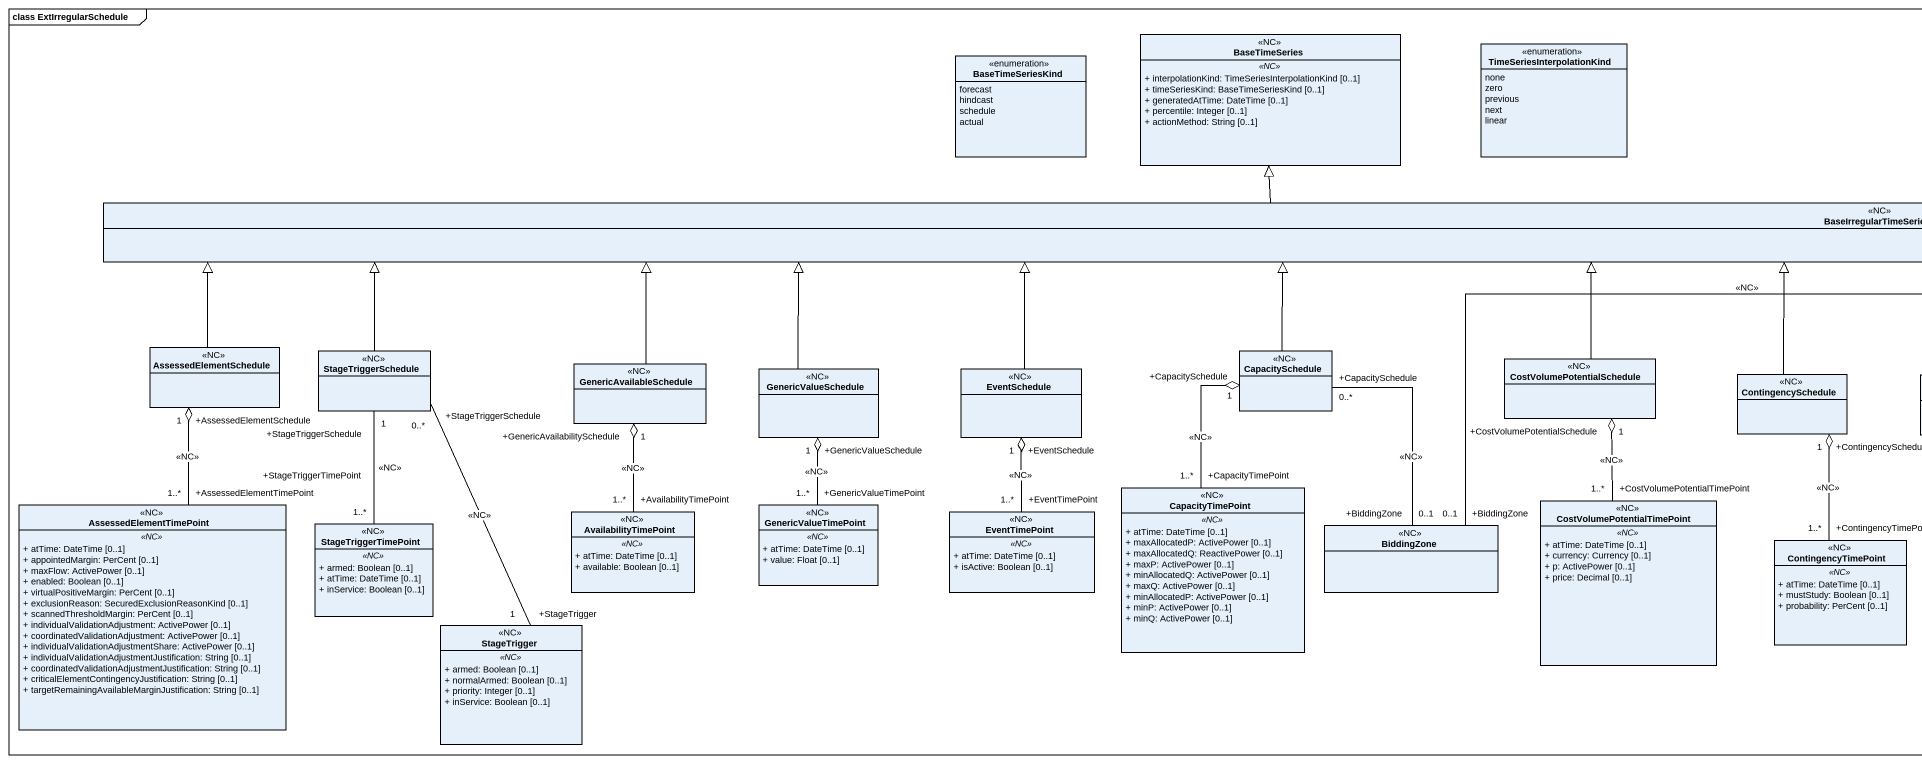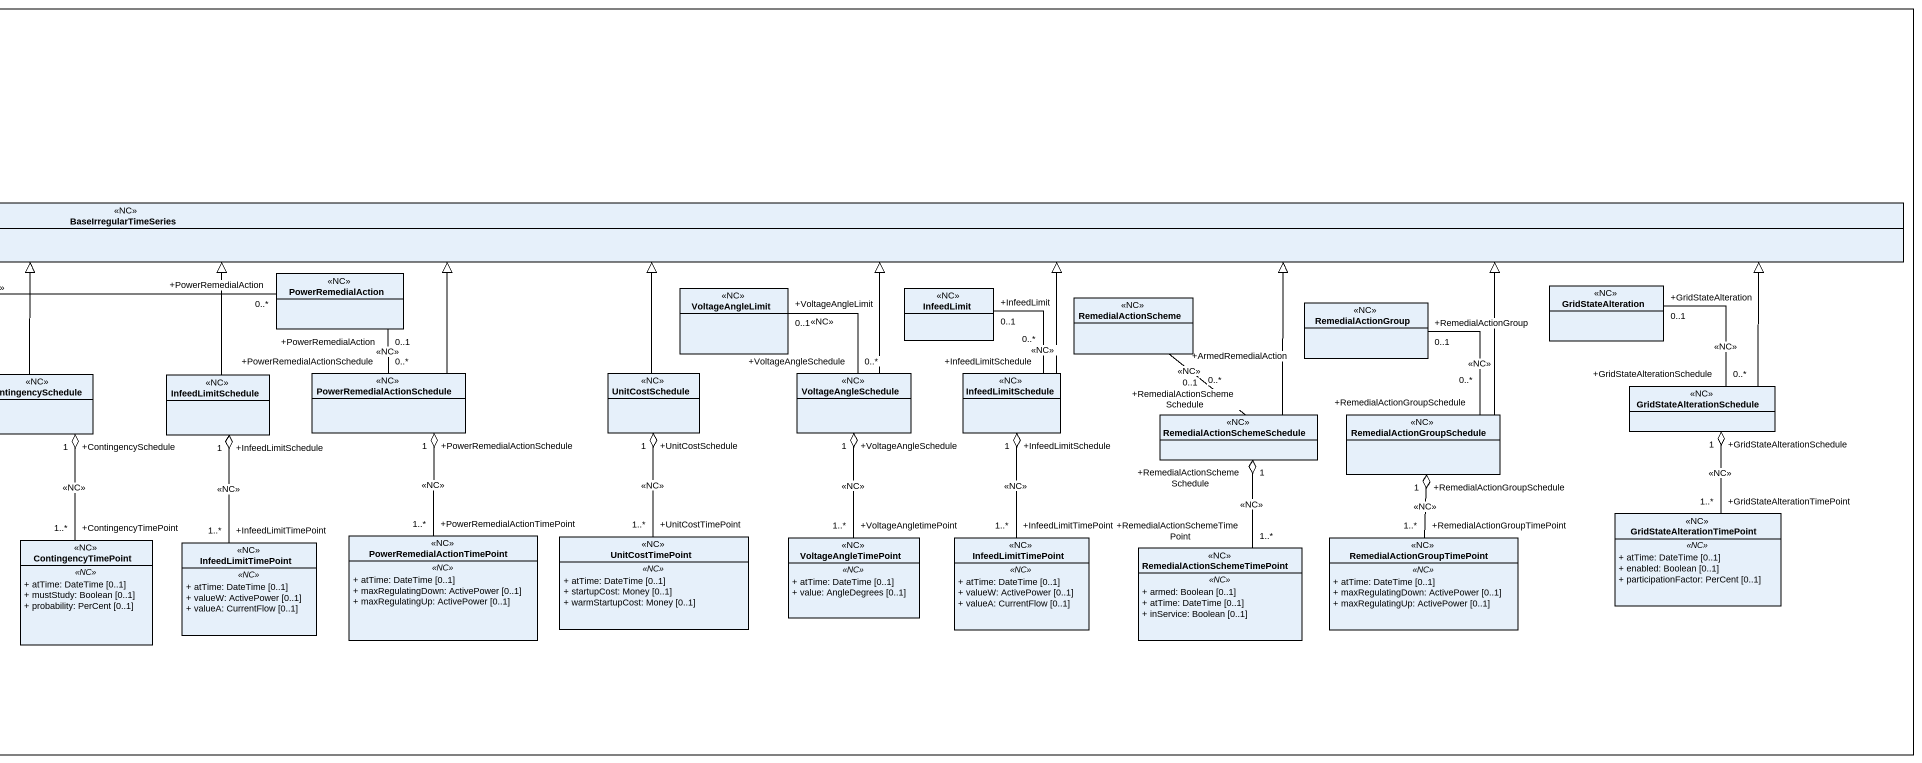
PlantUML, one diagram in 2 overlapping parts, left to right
@startuml
mainframe class ExtIrregularSchedule
hide circle
hide empty members
skinparam classAttributeIconSize 0
class BaseTimeSeries <<NC>> {
  .. <<NC>> ..
  + interpolationKind: TimeSeriesInterpolationKind [0..1]
  + timeSeriesKind: BaseTimeSeriesKind [0..1]
  + generatedAtTime: DateTime [0..1]
  + percentile: Integer [0..1]
  + actionMethod: String [0..1]
}
enum TimeSeriesInterpolationKind {
  none
  zero
  previous
  next
  linear
}
enum BaseTimeSeriesKind {
  forecast
  hindcast
  schedule
  actual
}
class BaseIrregularTimeSeries <<NC>>
class PowerRemedialAction <<NC>>
class VoltageAngleLimit <<NC>>
class InfeedLimit <<NC>>
class RemedialActionScheme <<NC>>
class RemedialActionGroup <<NC>>
class GridStateAlteration <<NC>>
class AssessedElementSchedule <<NC>>
class StageTriggerSchedule <<NC>>
class CapacitySchedule <<NC>>
class GenericAvailableSchedule <<NC>>
class GenericValueSchedule <<NC>>
class EventSchedule <<NC>>
class CostVolumePotentialSchedule <<NC>>
class ContingencySchedule <<NC>>
class InfeedLimitSchedule <<NC>>
class PowerRemedialActionSchedule <<NC>>
class UnitCostSchedule <<NC>>
class VoltageAngleSchedule <<NC>>
class "InfeedLimitSchedule" as InfeedLimitSchedule_2 <<NC>>
class GridStateAlterationSchedule <<NC>>
class RemedialActionSchemeSchedule <<NC>>
class RemedialActionGroupSchedule <<NC>>
class AssessedElementTimePoint <<NC>> {
  .. <<NC>> ..
  + atTime: DateTime [0..1]
  + appointedMargin: PerCent [0..1]
  + maxFlow: ActivePower [0..1]
  + enabled: Boolean [0..1]
  + virtualPositiveMargin: PerCent [0..1]
  + exclusionReason: SecuredExclusionReasonKind [0..1]
  + scannedThresholdMargin: PerCent [0..1]
  + individualValidationAdjustment: ActivePower [0..1]
  + coordinatedValidationAdjustment: ActivePower [0..1]
  + individualValidationAdjustmentShare: ActivePower [0..1]
  + individualValidationAdjustmentJustification: String [0..1]
  + coordinatedValidationAdjustmentJustification: String [0..1]
  + criticalElementContingencyJustification: String [0..1]
  + targetRemainingAvailableMarginJustification: String [0..1]
}
class GenericValueTimePoint <<NC>> {
  .. <<NC>> ..
  + atTime: DateTime [0..1]
  + value: Float [0..1]
}
class CapacityTimePoint <<NC>> {
  .. <<NC>> ..
  + atTime: DateTime [0..1]
  + maxAllocatedP: ActivePower [0..1]
  + maxAllocatedQ: ReactivePower [0..1]
  + maxP: ActivePower [0..1]
  + minAllocatedQ: ActivePower [0..1]
  + maxQ: ActivePower [0..1]
  + minAllocatedP: ActivePower [0..1]
  + minP: ActivePower [0..1]
  + minQ: ActivePower [0..1]
}
class CostVolumePotentialTimePoint <<NC>> {
  .. <<NC>> ..
  + atTime: DateTime [0..1]
  + currency: Currency [0..1]
  + p: ActivePower [0..1]
  + price: Decimal [0..1]
}
class StageTriggerTimePoint <<NC>> {
  .. <<NC>> ..
  + armed: Boolean [0..1]
  + atTime: DateTime [0..1]
  + inService: Boolean [0..1]
}
class AvailabilityTimePoint <<NC>> {
  .. <<NC>> ..
  + atTime: DateTime [0..1]
  + available: Boolean [0..1]
}
class EventTimePoint <<NC>> {
  .. <<NC>> ..
  + atTime: DateTime [0..1]
  + isActive: Boolean [0..1]
}
class BiddingZone <<NC>>
class ContingencyTimePoint <<NC>> {
  .. <<NC>> ..
  + atTime: DateTime [0..1]
  + mustStudy: Boolean [0..1]
  + probability: PerCent [0..1]
}
class InfeedLimitTimePoint <<NC>> {
  .. <<NC>> ..
  + atTime: DateTime [0..1]
  + valueW: ActivePower [0..1]
  + valueA: CurrentFlow [0..1]
}
class PowerRemedialActionTimePoint <<NC>> {
  .. <<NC>> ..
  + atTime: DateTime [0..1]
  + maxRegulatingDown: ActivePower [0..1]
  + maxRegulatingUp: ActivePower [0..1]
}
class UnitCostTimePoint <<NC>> {
  .. <<NC>> ..
  + atTime: DateTime [0..1]
  + startupCost: Money [0..1]
  + warmStartupCost: Money [0..1]
}
class VoltageAngleTimePoint <<NC>> {
  .. <<NC>> ..
  + atTime: DateTime [0..1]
  + value: AngleDegrees [0..1]
}
class "InfeedLimitTimePoint" as InfeedLimitTimePoint_2 <<NC>> {
  .. <<NC>> ..
  + atTime: DateTime [0..1]
  + valueW: ActivePower [0..1]
  + valueA: CurrentFlow [0..1]
}
class "RemedialActionSchemeTimePoint" as RemedialActionSchemeTimePoin <<NC>> {
  .. <<NC>> ..
  + armed: Boolean [0..1]
  + atTime: DateTime [0..1]
  + inService: Boolean [0..1]
}
class RemedialActionGroupTimePoint <<NC>> {
  .. <<NC>> ..
  + atTime: DateTime [0..1]
  + maxRegulatingDown: ActivePower [0..1]
  + maxRegulatingUp: ActivePower [0..1]
}
class GridStateAlterationTimePoint <<NC>> {
  .. <<NC>> ..
  + atTime: DateTime [0..1]
  + enabled: Boolean [0..1]
  + participationFactor: PerCent [0..1]
}
class StageTrigger <<NC>> {
  .. <<NC>> ..
  + armed: Boolean [0..1]
  + normalArmed: Boolean [0..1]
  + priority: Integer [0..1]
  + inService: Boolean [0..1]
}
BaseIrregularTimeSeries -left-|> BaseTimeSeries
PowerRemedialAction "+PowerRemedialAction\n0..*" -left- "+BiddingZone\n0..1" BiddingZone : <<NC>>
VoltageAngleLimit "+VoltageAngleLimit\n0..1" -- "+VoltageAngleSchedule\n0..*" VoltageAngleSchedule : <<NC>>
AssessedElementSchedule -right-|> BaseIrregularTimeSeries
StageTriggerSchedule -right-|> BaseIrregularTimeSeries
StageTriggerSchedule "+StageTriggerSchedule\n0..*" -- "+StageTrigger\n1" StageTrigger : <<NC>>
CapacitySchedule -right-|> BaseIrregularTimeSeries
CapacitySchedule "+CapacitySchedule\n0..*" -- "+BiddingZone\n0..1" BiddingZone : <<NC>>
GenericAvailableSchedule -right-|> BaseIrregularTimeSeries
GenericValueSchedule -right-|> BaseIrregularTimeSeries
EventSchedule -right-|> BaseIrregularTimeSeries
CostVolumePotentialSchedule -right-|> BaseIrregularTimeSeries
ContingencySchedule -up-|> BaseIrregularTimeSeries
InfeedLimitSchedule -up-|> BaseIrregularTimeSeries
PowerRemedialActionSchedule -up-|> BaseIrregularTimeSeries
PowerRemedialActionSchedule "+PowerRemedialActionSchedule\n0..*" -up- "+PowerRemedialAction\n0..1" PowerRemedialAction : <<NC>>
UnitCostSchedule -left-|> BaseIrregularTimeSeries
VoltageAngleSchedule -left-|> BaseIrregularTimeSeries
InfeedLimitSchedule_2 -left-|> BaseIrregularTimeSeries
InfeedLimitSchedule_2 "+InfeedLimitSchedule\n0..*" -up- "+InfeedLimit\n0..1" InfeedLimit : <<NC>>
GridStateAlterationSchedule -left-|> BaseIrregularTimeSeries
GridStateAlterationSchedule "+GridStateAlterationSchedule\n0..*" -up- "+GridStateAlteration\n0..1" GridStateAlteration : <<NC>>
RemedialActionSchemeSchedule -left-|> BaseIrregularTimeSeries
RemedialActionSchemeSchedule "+RemedialActionSchemeSchedule\n0..*" -up- "+ArmedRemedialAction\n0..1" RemedialActionScheme : <<NC>>
RemedialActionGroupSchedule -left-|> BaseIrregularTimeSeries
RemedialActionGroupSchedule "+RemedialActionGroupSchedule\n0..*" -up- "+RemedialActionGroup\n0..1" RemedialActionGroup : <<NC>>
AssessedElementTimePoint "+AssessedElementTimePoint\n1..*" -up-o "+AssessedElementSchedule\n1" AssessedElementSchedule : <<NC>>
GenericValueTimePoint "+GenericValueTimePoint\n1..*" -up-o "+GenericValueSchedule\n1" GenericValueSchedule : <<NC>>
CapacityTimePoint "+CapacityTimePoint\n1..*" -up-o "+CapacitySchedule\n1" CapacitySchedule : <<NC>>
CostVolumePotentialTimePoint "+CostVolumePotentialTimePoint\n1..*" -up-o "+CostVolumePotentialSchedule\n1" CostVolumePotentialSchedule : <<NC>>
StageTriggerTimePoint "+StageTriggerTimePoint\n1..*" -up- "+StageTriggerSchedule\n1" StageTriggerSchedule : <<NC>>
AvailabilityTimePoint "+AvailabilityTimePoint\n1..*" -up-o "+GenericAvailabilitySchedule\n1" GenericAvailableSchedule : <<NC>>
EventTimePoint "+EventTimePoint\n1..*" -up-o "+EventSchedule\n1" EventSchedule : <<NC>>
ContingencyTimePoint "+ContingencyTimePoint\n1..*" -up-o "+ContingencySchedule\n1" ContingencySchedule : <<NC>>
InfeedLimitTimePoint "+InfeedLimitTimePoint\n1..*" -up-o "+InfeedLimitSchedule\n1" InfeedLimitSchedule : <<NC>>
PowerRemedialActionTimePoint "+PowerRemedialActionTimePoint\n1..*" -up-o "+PowerRemedialActionSchedule\n1" PowerRemedialActionSchedule : <<NC>>
UnitCostTimePoint "+UnitCostTimePoint\n1..*" -up-o "+UnitCostSchedule\n1" UnitCostSchedule : <<NC>>
VoltageAngleTimePoint "+VoltageAngletimePoint\n1..*" -up-o "+VoltageAngleSchedule\n1" VoltageAngleSchedule : <<NC>>
InfeedLimitTimePoint_2 "+InfeedLimitTimePoint\n1..*" -up-o "+InfeedLimitSchedule\n1" InfeedLimitSchedule_2 : <<NC>>
RemedialActionSchemeTimePoin "+RemedialActionSchemeTimePoint\n1..*" -up-o "+RemedialActionSchemeSchedule\n1" RemedialActionSchemeSchedule : <<NC>>
RemedialActionGroupTimePoint "+RemedialActionGroupTimePoint\n1..*" -up-o "+RemedialActionGroupSchedule\n1" RemedialActionGroupSchedule : <<NC>>
GridStateAlterationTimePoint "+GridStateAlterationTimePoint\n1..*" -up-o "+GridStateAlterationSchedule\n1" GridStateAlterationSchedule : <<NC>>
@enduml
